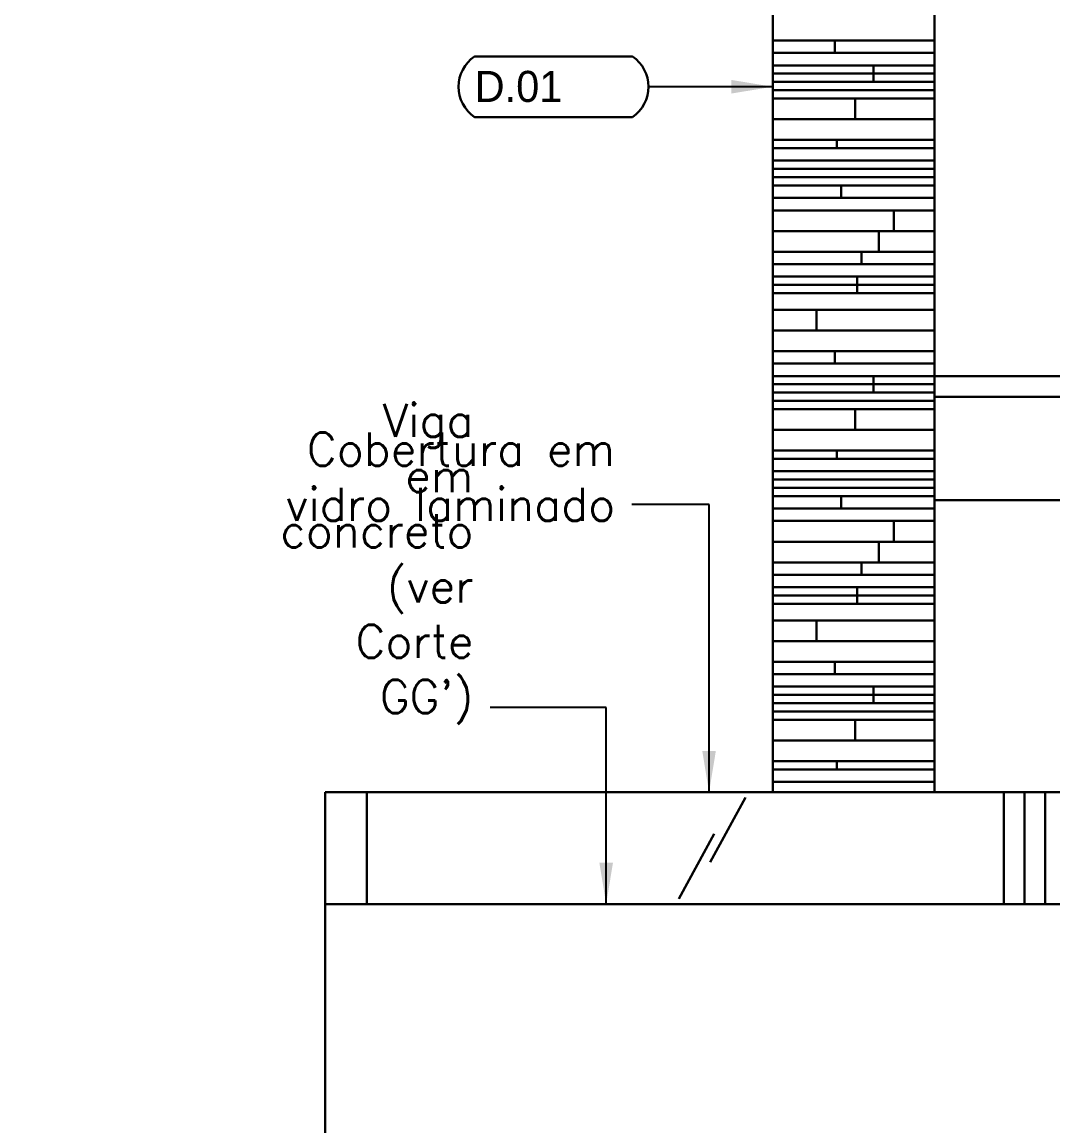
# Model space of a CAD drawing. Header units: millimetres. Extents: x -4228 to 27092, y -6721 to 984.
# Drawn here: x 7419.4 to 7668.2, y -6343 to -6076.5 of the extents above; entities that cross this region are included whole.
import ezdxf

# ---------------------------------------------------------------- set-up
doc = ezdxf.new("R2010")
doc.units = ezdxf.units.MM
doc.header["$LTSCALE"] = 50
for name, color, linetype in [('borda100', 3, 'Continuous'), ('esquadrias', 3, 'Continuous'), ('guardacorpo', 2, 'Continuous'), ('HACHURA', 2, 'Continuous'), ('PAREDES3', 2, 'Continuous'), ('pedras', 2, 'Continuous'), ('PENA_01', 3, 'Continuous'), ('QLEADER', 7, 'Continuous'), ('textocod_100', 7, 'Continuous')]:
    doc.layers.add(name, color=color, linetype=linetype)
doc.styles.add('CODIGO', font='bgothl.ttf')
doc.styles.add('ROMANS', font='romans.shx')
doc.dimstyles.new('LEADER_50', dxfattribs={"dimscale": 0, "dimtxt": 8, "dimasz": 10, "dimexe": 10, "dimexo": 5, "dimgap": 4, "dimtad": 0, "dimdec": 0, "dimzin": 1, "dimdsep": 46, "dimtxsty": 'ROMANS', "dimcen": 10, "dimdle": 10, "dimclrd": 9, "dimclre": 9, "dimclrt": 7, "dimaunit": 1, "dimadec": 0, "dimazin": 0, "dimtm": 1e-09, "dimtfac": 1, "dimtdec": 0, "dimtmove": 2, "dimatfit": 3, "dimfxl": 1, "dimtolj": 1, "dimtzin": 0, "dimarcsym": 0})

msp = doc.modelspace()

# ---------------------------------------------------------------- linework, layer by layer
at = {"layer": 'borda100', "color": 9, "linetype": 'Continuous', "lineweight": 30}
msp.add_lwpolyline([(7566.78, -6099.43, 0.525115), (7566.78, -6084.82), (7528.6, -6084.82, 0.525115), (7528.6, -6099.43)], format="xyb", close=True, dxfattribs=at)
at = {"layer": 'esquadrias', "color": 7, "linetype": 'Continuous', "lineweight": 30}
for p, q in [((7890.05, -6262.46), (7492.6, -6262.46)), ((7492.6, -6262.46), (7492.6, -6289.46)), ((7661.35, -6262.46), (7661.35, -6289.46))]:
    msp.add_line(p, q, dxfattribs=at)
at = {"layer": 'esquadrias', "linetype": 'Continuous', "lineweight": 30}
for p, q in [((7502.6, -6262.46), (7502.6, -6289.46)), ((7656.35, -6262.46), (7656.35, -6289.46)), ((7666.35, -6262.46), (7666.35, -6289.46))]:
    msp.add_line(p, q, dxfattribs=at)
at = {"layer": 'guardacorpo', "color": 3, "linetype": 'Continuous', "lineweight": 30}
for p, q in [((7992.6, -6161.96), (7639.6, -6161.96)), ((7992.6, -6166.96), (7639.6, -6166.96))]:
    msp.add_line(p, q, dxfattribs=at)
at = {"layer": 'PAREDES3', "color": 7, "linetype": 'Continuous', "lineweight": 30}
for p, q in [((7600.6, -6262.46), (7600.6, -5961.96)), ((7639.6, -6262.46), (7639.6, -5961.96)), ((8066.3, -6191.96), (7639.6, -6191.96))]:
    msp.add_line(p, q, dxfattribs=at)
at = {"layer": 'PAREDES3', "linetype": 'Continuous', "lineweight": 30}
for p in [(7492.6, -6596.96), (7822.55, -6289.46)]:
    msp.add_line(p, (7492.6, -6289.46), dxfattribs=at)
at = {"layer": 'pedras', "color": 55, "linetype": 'Continuous', "lineweight": 30}
for p, q in [((7600.6, -6080.96), (7639.6, -6080.96)), ((7615.57, -6083.96), (7615.57, -6080.96)), ((7600.6, -6083.96), (7639.6, -6083.96)), ((7600.6, -6086.96), (7639.6, -6086.96)), ((7624.88, -6090.96), (7624.88, -6086.96)), ((7600.6, -6088.96), (7639.6, -6088.96)), ((7600.6, -6090.96), (7639.6, -6090.96)), ((7600.6, -6092.96), (7639.6, -6092.96)), ((7600.6, -6094.96), (7639.6, -6094.96)), ((7620.48, -6099.96), (7620.48, -6094.96)), ((7600.6, -6099.96), (7639.6, -6099.96)), ((7600.6, -6104.96), (7639.6, -6104.96)), ((7616.09, -6106.96), (7616.09, -6104.96)), ((7600.6, -6106.96), (7639.6, -6106.96)), ((7600.6, -6109.96), (7639.6, -6109.96)), ((7600.6, -6111.96), (7639.6, -6111.96)), ((7600.6, -6113.96), (7639.6, -6113.96)), ((7600.6, -6115.96), (7639.6, -6115.96)), ((7617.13, -6118.96), (7617.13, -6115.96)), ((7600.6, -6118.96), (7639.6, -6118.96)), ((7600.6, -6121.96), (7639.6, -6121.96)), ((7629.79, -6126.96), (7629.79, -6121.96)), ((7600.6, -6126.96), (7639.6, -6126.96)), ((7626.17, -6131.96), (7626.17, -6126.96)), ((7600.6, -6131.96), (7639.6, -6131.96)), ((7622.04, -6134.96), (7622.04, -6131.96)), ((7600.6, -6134.96), (7639.6, -6134.96)), ((7600.6, -6137.96), (7639.6, -6137.96)), ((7600.6, -6139.96), (7639.6, -6139.96)), ((7621, -6141.96), (7621, -6137.96)), ((7600.6, -6141.96), (7639.6, -6141.96)), ((7600.6, -6145.96), (7639.6, -6145.96)), ((7611.18, -6150.96), (7611.18, -6145.96)), ((7600.6, -6150.96), (7639.6, -6150.96)), ((7600.6, -6155.96), (7639.6, -6155.96)), ((7615.57, -6158.96), (7615.57, -6155.96)), ((7600.6, -6158.96), (7639.6, -6158.96)), ((7600.6, -6161.96), (7639.6, -6161.96)), ((7600.6, -6163.96), (7639.6, -6163.96)), ((7624.88, -6165.96), (7624.88, -6161.96)), ((7600.6, -6165.96), (7639.6, -6165.96)), ((7600.6, -6167.96), (7639.6, -6167.96)), ((7600.6, -6169.96), (7639.6, -6169.96)), ((7620.48, -6174.96), (7620.48, -6169.96)), ((7600.6, -6174.96), (7639.6, -6174.96)), ((7600.6, -6179.96), (7639.6, -6179.96)), ((7616.09, -6181.96), (7616.09, -6179.96)), ((7600.6, -6181.96), (7639.6, -6181.96)), ((7600.6, -6184.96), (7639.6, -6184.96)), ((7600.6, -6186.96), (7639.6, -6186.96)), ((7600.6, -6188.96), (7639.6, -6188.96)), ((7600.6, -6190.96), (7639.6, -6190.96)), ((7617.13, -6193.96), (7617.13, -6190.96)), ((7600.6, -6193.96), (7639.6, -6193.96)), ((7600.6, -6196.96), (7639.6, -6196.96)), ((7629.79, -6201.96), (7629.79, -6196.96)), ((7600.6, -6201.96), (7639.6, -6201.96)), ((7626.17, -6206.96), (7626.17, -6201.96)), ((7600.6, -6206.96), (7639.6, -6206.96)), ((7622.04, -6209.96), (7622.04, -6206.96)), ((7600.6, -6209.96), (7639.6, -6209.96)), ((7600.6, -6212.96), (7639.6, -6212.96)), ((7600.6, -6214.96), (7639.6, -6214.96)), ((7621, -6216.96), (7621, -6212.96)), ((7600.6, -6216.96), (7639.6, -6216.96)), ((7600.6, -6220.96), (7639.6, -6220.96)), ((7611.18, -6225.96), (7611.18, -6220.96)), ((7600.6, -6225.96), (7639.6, -6225.96)), ((7600.6, -6230.96), (7639.6, -6230.96)), ((7615.57, -6233.96), (7615.57, -6230.96)), ((7600.6, -6233.96), (7639.6, -6233.96)), ((7600.6, -6236.96), (7639.6, -6236.96)), ((7600.6, -6238.96), (7639.6, -6238.96)), ((7624.88, -6240.96), (7624.88, -6236.96)), ((7600.6, -6240.96), (7639.6, -6240.96)), ((7600.6, -6242.96), (7639.6, -6242.96)), ((7600.6, -6244.96), (7639.6, -6244.96)), ((7620.48, -6249.96), (7620.48, -6244.96)), ((7600.6, -6249.96), (7639.6, -6249.96)), ((7600.6, -6254.96), (7639.6, -6254.96)), ((7616.09, -6256.96), (7616.09, -6254.96)), ((7600.6, -6256.96), (7639.6, -6256.96)), ((7600.6, -6259.96), (7639.6, -6259.96))]:
    msp.add_line(p, q, dxfattribs=at)
at = {"layer": 'PENA_01', "linetype": 'Continuous', "lineweight": 30}
for p, q in [((7585.5, -6279.35), (7594.04, -6263.71)), ((7577.95, -6288.16), (7586.49, -6272.52))]:
    msp.add_line(p, q, dxfattribs=at)

# ---------------------------------------------------------------- texts
at = {"layer": 'HACHURA', "color": 7, "linetype": 'Continuous', "lineweight": 30, "insert": (7528.39, -6246.02), "char_height": 8, "width": 0.32, "attachment_point": 9, "style": 'ROMANS'}
msp.add_mtext("Viga em concreto\\P(ver Corte GG')", dxfattribs=at)
at = {"layer": 'QLEADER', "color": 7, "linetype": 'Continuous', "lineweight": 30, "insert": (7562.58, -6196.95), "char_height": 8, "width": 210.0528, "attachment_point": 9, "style": 'ROMANS'}
msp.add_mtext('Cobertura em\\Pvidro laminado', dxfattribs=at)
at = {"layer": 'textocod_100', "lineweight": 30, "style": 'CODIGO'}
msp.add_text('D.01', height=7.5, dxfattribs=at).set_placement((7528.65, -6095.79))

# ---------------------------------------------------------------- leaders
at = {"layer": 'HACHURA', "color": 3, "linetype": 'Continuous', "lineweight": 30, "annotation_type": 0, "has_hookline": 1, "hookline_direction": 1, "text_width": 108.95}
msp.add_leader([(7560.4, -6289.46), (7560.4, -6242.02), (7532.39, -6242.02)], dimstyle='LEADER_50', override={"dimscale": 1}, dxfattribs=at)
at = {"layer": 'QLEADER', "linetype": 'Continuous', "lineweight": 30}
msp.add_leader([(7600.6, -6092.12), (7570.62, -6092.12)], dimstyle='LEADER_50', override={"dimscale": 1}, dxfattribs=at)
at = {"layer": 'QLEADER', "linetype": 'Continuous', "lineweight": 30, "annotation_type": 0, "has_hookline": 1, "hookline_direction": 1, "text_width": 88.38}
msp.add_leader([(7585.23, -6262.46), (7585.23, -6192.95), (7566.58, -6192.95)], dimstyle='LEADER_50', override={"dimscale": 1}, dxfattribs=at)

doc.saveas('drawing.dxf')
